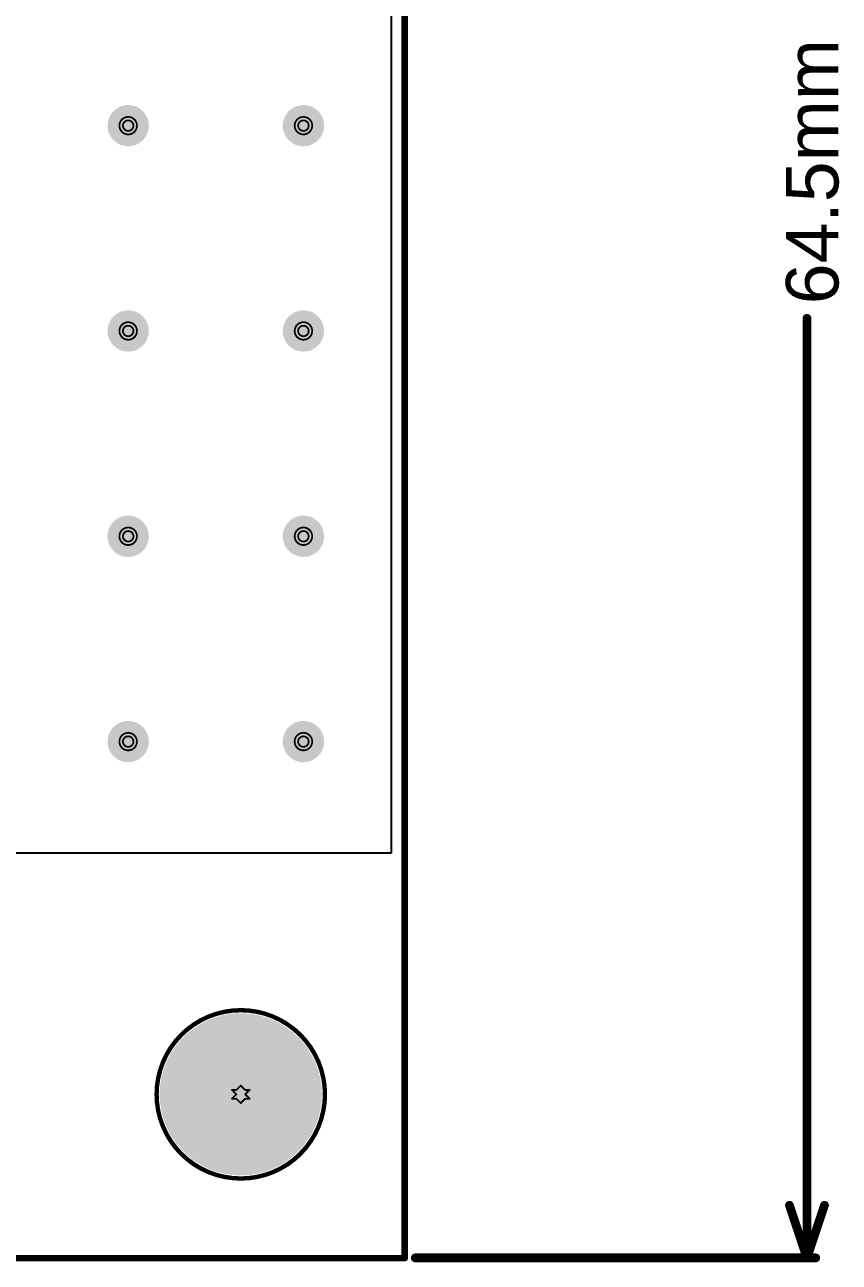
# Model space of a CAD drawing. Header units: inches. Extents: x 0 to 276, y 0 to 124.
# Drawn here: x 98.74 to 122.35, y 0.13 to 36.01 of the extents above; entities that cross this region are included whole.
import ezdxf

# ---------------------------------------------------------------- set-up
doc = ezdxf.new("R2010")
doc.units = ezdxf.units.IN
for name, color, linetype in [('Board Outline', 216, 'Continuous'), ('Bottom Layer', 5, 'Continuous'), ('Bottom Solder', 6, 'Continuous'), ('Dimension', 6, 'Continuous'), ('Drill Drawing', 1, 'Continuous'), ('Multi-Layer', 9, 'Continuous'), ('Pad Holes', 156, 'Continuous'), ('Top Layer', 1, 'Continuous'), ('Top Overlay', 2, 'Continuous'), ('Top Solder', 216, 'Continuous'), ('Via Holes', 16, 'Continuous')]:
    doc.layers.add(name, color=color, linetype=linetype)
doc.styles.add('Arial', font='', dxfattribs={"height": 0.2})
doc.styles.get('Arial').set_extended_font_data('Arial')

msp = doc.modelspace()

# ---------------------------------------------------------------- hatches: boundary and pattern name
at = {"layer": 'Bottom Layer'}
h = msp.add_hatch(color=5, dxfattribs=at)
edge = h.paths.add_edge_path()
edge.add_arc((101.736, 33.087), 0.6, 0, 360)
h = msp.add_hatch(color=5, dxfattribs=at)
edge = h.paths.add_edge_path()
edge.add_arc((106.816, 33.087), 0.6, 0, 360)
h = msp.add_hatch(color=5, dxfattribs=at)
edge = h.paths.add_edge_path()
edge.add_arc((101.736, 27.134), 0.6, 0, 360)
h = msp.add_hatch(color=5, dxfattribs=at)
edge = h.paths.add_edge_path()
edge.add_arc((106.816, 27.134), 0.6, 0, 360)
h = msp.add_hatch(color=5, dxfattribs=at)
edge = h.paths.add_edge_path()
edge.add_arc((101.736, 21.181), 0.6, 0, 360)
h = msp.add_hatch(color=5, dxfattribs=at)
edge = h.paths.add_edge_path()
edge.add_arc((106.816, 21.181), 0.6, 0, 360)
h = msp.add_hatch(color=5, dxfattribs=at)
edge = h.paths.add_edge_path()
edge.add_arc((101.736, 15.228), 0.6, 0, 360)
h = msp.add_hatch(color=5, dxfattribs=at)
edge = h.paths.add_edge_path()
edge.add_arc((106.816, 15.228), 0.6, 0, 360)
h = msp.add_hatch(color=5, dxfattribs=at)
edge = h.paths.add_edge_path()
edge.add_arc((105, 5), 2.25, 0, 360)
at = {"layer": 'Bottom Solder'}
h = msp.add_hatch(color=6, dxfattribs=at)
edge = h.paths.add_edge_path()
edge.add_arc((105, 5), 2.352, 0, 360)
at = {"layer": 'Multi-Layer'}
h = msp.add_hatch(color=9, dxfattribs=at)
edge = h.paths.add_edge_path()
edge.add_arc((105, 5), 2.25, 0, 360)
at = {"layer": 'Pad Holes'}
h = msp.add_hatch(color=7, dxfattribs=at)
edge = h.paths.add_edge_path()
edge.add_arc((105, 5), 1.75, 0, 360)
at = {"layer": 'Top Layer'}
h = msp.add_hatch(color=1, dxfattribs=at)
edge = h.paths.add_edge_path()
edge.add_arc((101.736, 33.087), 0.6, 0, 360)
h = msp.add_hatch(color=1, dxfattribs=at)
edge = h.paths.add_edge_path()
edge.add_arc((106.816, 33.087), 0.6, 0, 360)
h = msp.add_hatch(color=1, dxfattribs=at)
edge = h.paths.add_edge_path()
edge.add_arc((101.736, 27.134), 0.6, 0, 360)
h = msp.add_hatch(color=1, dxfattribs=at)
edge = h.paths.add_edge_path()
edge.add_arc((106.816, 27.134), 0.6, 0, 360)
h = msp.add_hatch(color=1, dxfattribs=at)
edge = h.paths.add_edge_path()
edge.add_arc((101.736, 21.181), 0.6, 0, 360)
h = msp.add_hatch(color=1, dxfattribs=at)
edge = h.paths.add_edge_path()
edge.add_arc((106.816, 21.181), 0.6, 0, 360)
h = msp.add_hatch(color=1, dxfattribs=at)
edge = h.paths.add_edge_path()
edge.add_arc((101.736, 15.228), 0.6, 0, 360)
h = msp.add_hatch(color=1, dxfattribs=at)
edge = h.paths.add_edge_path()
edge.add_arc((106.816, 15.228), 0.6, 0, 360)
h = msp.add_hatch(color=1, dxfattribs=at)
edge = h.paths.add_edge_path()
edge.add_arc((105, 5), 2.25, 0, 360)
at = {"layer": 'Top Solder'}
h = msp.add_hatch(color=216, dxfattribs=at)
edge = h.paths.add_edge_path()
edge.add_arc((105, 5), 2.352, 0, 360)
at = {"layer": 'Via Holes'}
h = msp.add_hatch(color=7, dxfattribs=at)
edge = h.paths.add_edge_path()
edge.add_arc((101.736, 33.087), 0.3, 0, 360)
h = msp.add_hatch(color=7, dxfattribs=at)
edge = h.paths.add_edge_path()
edge.add_arc((106.816, 33.087), 0.3, 0, 360)
h = msp.add_hatch(color=7, dxfattribs=at)
edge = h.paths.add_edge_path()
edge.add_arc((101.736, 27.134), 0.3, 0, 360)
h = msp.add_hatch(color=7, dxfattribs=at)
edge = h.paths.add_edge_path()
edge.add_arc((106.816, 27.134), 0.3, 0, 360)
h = msp.add_hatch(color=7, dxfattribs=at)
edge = h.paths.add_edge_path()
edge.add_arc((101.736, 21.181), 0.3, 0, 360)
h = msp.add_hatch(color=7, dxfattribs=at)
edge = h.paths.add_edge_path()
edge.add_arc((106.816, 21.181), 0.3, 0, 360)
h = msp.add_hatch(color=7, dxfattribs=at)
edge = h.paths.add_edge_path()
edge.add_arc((101.736, 15.228), 0.3, 0, 360)
h = msp.add_hatch(color=7, dxfattribs=at)
edge = h.paths.add_edge_path()
edge.add_arc((106.816, 15.228), 0.3, 0, 360)

# ---------------------------------------------------------------- linework, layer by layer
at = {"layer": 'Board Outline'}
for points in [[(109.75, 0.25, 0.191, 0.191, 0), (109.75, 64.75, 0.191, 0.191, 0)], [(0.25, 0.25, 0.191, 0.191, 0), (109.75, 0.25, 0.191, 0.191, 0)], [(0.259, 0.259, 0.127, 0.127, 0), (109.741, 0.259, 0.127, 0.127, 0)]]:
    msp.add_lwpolyline(points, format="xyseb", dxfattribs=at)
for points in [[(109.702, 0.25, 0.0952, 0.0952, 1), (109.798, 0.25, 0.0952, 0.0952, 1)], [(109.702, 0.25, 0.0952, 0.0952, 1), (109.798, 0.25, 0.0952, 0.0952, 1)], [(109.709, 0.259, 0.0635, 0.0635, 1), (109.773, 0.259, 0.0635, 0.0635, 1)]]:
    msp.add_lwpolyline(points, format="xyseb", close=True, dxfattribs=at)
at = {"layer": 'Bottom Layer'}
for p, q in [((109.362, 64.362), (109.362, 11.994)), ((109.362, 11.994), (64.065, 11.994))]:
    msp.add_line(p, q, dxfattribs=at)
at = {"layer": 'Dimension'}
for points in [[(121.412, 0.259, 0.254, 0.254, 0), (121.412, 27.502, 0.254, 0.254, 0)], [(120.904, 1.783, 0.254, 0.254, 0), (121.412, 0.259, 0.254, 0.254, 0)], [(121.412, 0.259, 0.254, 0.254, 0), (121.92, 1.783, 0.254, 0.254, 0)], [(110.059, 0.259, 0.254, 0.254, 0), (121.666, 0.259, 0.254, 0.254, 0)]]:
    msp.add_lwpolyline(points, format="xyseb", dxfattribs=at)
for points in [[(121.349, 27.502, 0.127, 0.127, 1), (121.475, 27.502, 0.127, 0.127, 1)], [(120.841, 1.783, 0.127, 0.127, 1), (120.968, 1.783, 0.127, 0.127, 1)], [(121.856, 1.783, 0.127, 0.127, 1), (121.984, 1.783, 0.127, 0.127, 1)], [(109.995, 0.259, 0.127, 0.127, 1), (110.122, 0.259, 0.127, 0.127, 1)], [(121.349, 0.259, 0.127, 0.127, 1), (121.475, 0.259, 0.127, 0.127, 1)], [(121.349, 0.259, 0.127, 0.127, 1), (121.475, 0.259, 0.127, 0.127, 1)], [(121.349, 0.259, 0.127, 0.127, 1), (121.475, 0.259, 0.127, 0.127, 1)], [(121.603, 0.259, 0.127, 0.127, 1), (121.73, 0.259, 0.127, 0.127, 1)]]:
    msp.add_lwpolyline(points, format="xyseb", close=True, dxfattribs=at)
at = {"layer": 'Drill Drawing'}
for points in [[(101.99, 33.087, 0.0508, 0.0508, 1), (101.482, 33.087, 0.0508, 0.0508, 1)], [(101.469, 33.087, 0.0254, 0.0254, 1), (101.495, 33.087, 0.0254, 0.0254, 1)], [(101.888, 33.087, 0.0508, 0.0508, 1), (101.584, 33.087, 0.0508, 0.0508, 1)], [(101.571, 33.087, 0.0254, 0.0254, 1), (101.596, 33.087, 0.0254, 0.0254, 1)], [(101.876, 33.087, 0.0254, 0.0254, 1), (101.901, 33.087, 0.0254, 0.0254, 1)], [(101.977, 33.087, 0.0254, 0.0254, 1), (102.003, 33.087, 0.0254, 0.0254, 1)], [(107.07, 33.087, 0.0508, 0.0508, 1), (106.562, 33.087, 0.0508, 0.0508, 1)], [(106.549, 33.087, 0.0254, 0.0254, 1), (106.575, 33.087, 0.0254, 0.0254, 1)], [(106.968, 33.087, 0.0508, 0.0508, 1), (106.664, 33.087, 0.0508, 0.0508, 1)], [(106.651, 33.087, 0.0254, 0.0254, 1), (106.676, 33.087, 0.0254, 0.0254, 1)], [(106.956, 33.087, 0.0254, 0.0254, 1), (106.981, 33.087, 0.0254, 0.0254, 1)], [(107.057, 33.087, 0.0254, 0.0254, 1), (107.083, 33.087, 0.0254, 0.0254, 1)], [(101.99, 27.134, 0.0508, 0.0508, 1), (101.482, 27.134, 0.0508, 0.0508, 1)], [(101.888, 27.134, 0.0508, 0.0508, 1), (101.584, 27.134, 0.0508, 0.0508, 1)], [(107.07, 27.134, 0.0508, 0.0508, 1), (106.562, 27.134, 0.0508, 0.0508, 1)], [(106.968, 27.134, 0.0508, 0.0508, 1), (106.664, 27.134, 0.0508, 0.0508, 1)], [(101.469, 27.134, 0.0254, 0.0254, 1), (101.495, 27.134, 0.0254, 0.0254, 1)], [(101.571, 27.134, 0.0254, 0.0254, 1), (101.596, 27.134, 0.0254, 0.0254, 1)], [(101.876, 27.134, 0.0254, 0.0254, 1), (101.901, 27.134, 0.0254, 0.0254, 1)], [(101.977, 27.134, 0.0254, 0.0254, 1), (102.003, 27.134, 0.0254, 0.0254, 1)], [(106.549, 27.134, 0.0254, 0.0254, 1), (106.575, 27.134, 0.0254, 0.0254, 1)], [(106.651, 27.134, 0.0254, 0.0254, 1), (106.676, 27.134, 0.0254, 0.0254, 1)], [(106.956, 27.134, 0.0254, 0.0254, 1), (106.981, 27.134, 0.0254, 0.0254, 1)], [(107.057, 27.134, 0.0254, 0.0254, 1), (107.083, 27.134, 0.0254, 0.0254, 1)], [(101.99, 21.181, 0.0508, 0.0508, 1), (101.482, 21.181, 0.0508, 0.0508, 1)], [(101.469, 21.181, 0.0254, 0.0254, 1), (101.495, 21.181, 0.0254, 0.0254, 1)], [(101.888, 21.181, 0.0508, 0.0508, 1), (101.584, 21.181, 0.0508, 0.0508, 1)], [(101.571, 21.181, 0.0254, 0.0254, 1), (101.596, 21.181, 0.0254, 0.0254, 1)], [(101.876, 21.181, 0.0254, 0.0254, 1), (101.901, 21.181, 0.0254, 0.0254, 1)], [(101.977, 21.181, 0.0254, 0.0254, 1), (102.003, 21.181, 0.0254, 0.0254, 1)], [(107.07, 21.181, 0.0508, 0.0508, 1), (106.562, 21.181, 0.0508, 0.0508, 1)], [(106.549, 21.181, 0.0254, 0.0254, 1), (106.575, 21.181, 0.0254, 0.0254, 1)], [(106.968, 21.181, 0.0508, 0.0508, 1), (106.664, 21.181, 0.0508, 0.0508, 1)], [(106.651, 21.181, 0.0254, 0.0254, 1), (106.676, 21.181, 0.0254, 0.0254, 1)], [(106.956, 21.181, 0.0254, 0.0254, 1), (106.981, 21.181, 0.0254, 0.0254, 1)], [(107.057, 21.181, 0.0254, 0.0254, 1), (107.083, 21.181, 0.0254, 0.0254, 1)], [(101.99, 15.228, 0.0508, 0.0508, 1), (101.482, 15.228, 0.0508, 0.0508, 1)], [(107.07, 15.228, 0.0508, 0.0508, 1), (106.562, 15.228, 0.0508, 0.0508, 1)], [(101.469, 15.228, 0.0254, 0.0254, 1), (101.495, 15.228, 0.0254, 0.0254, 1)], [(101.888, 15.228, 0.0508, 0.0508, 1), (101.584, 15.228, 0.0508, 0.0508, 1)], [(101.571, 15.228, 0.0254, 0.0254, 1), (101.596, 15.228, 0.0254, 0.0254, 1)], [(101.876, 15.228, 0.0254, 0.0254, 1), (101.901, 15.228, 0.0254, 0.0254, 1)], [(101.977, 15.228, 0.0254, 0.0254, 1), (102.003, 15.228, 0.0254, 0.0254, 1)], [(106.549, 15.228, 0.0254, 0.0254, 1), (106.575, 15.228, 0.0254, 0.0254, 1)], [(106.968, 15.228, 0.0508, 0.0508, 1), (106.664, 15.228, 0.0508, 0.0508, 1)], [(106.651, 15.228, 0.0254, 0.0254, 1), (106.676, 15.228, 0.0254, 0.0254, 1)], [(106.956, 15.228, 0.0254, 0.0254, 1), (106.981, 15.228, 0.0254, 0.0254, 1)], [(107.057, 15.228, 0.0254, 0.0254, 1), (107.083, 15.228, 0.0254, 0.0254, 1)], [(104.733, 5.127, 0.0254, 0.0254, 1), (104.759, 5.127, 0.0254, 0.0254, 1)], [(104.733, 5.127, 0.0254, 0.0254, 1), (104.759, 5.127, 0.0254, 0.0254, 1)], [(104.86, 5.127, 0.0254, 0.0254, 1), (104.886, 5.127, 0.0254, 0.0254, 1)], [(104.86, 5.127, 0.0254, 0.0254, 1), (104.886, 5.127, 0.0254, 0.0254, 1)], [(104.86, 5, 0.0254, 0.0254, 1), (104.886, 5, 0.0254, 0.0254, 1)], [(104.86, 5, 0.0254, 0.0254, 1), (104.886, 5, 0.0254, 0.0254, 1)], [(104.987, 5.254, 0.0254, 0.0254, 1), (105.013, 5.254, 0.0254, 0.0254, 1)], [(104.987, 5.254, 0.0254, 0.0254, 1), (105.013, 5.254, 0.0254, 0.0254, 1)], [(105.114, 5.127, 0.0254, 0.0254, 1), (105.14, 5.127, 0.0254, 0.0254, 1)], [(105.114, 5.127, 0.0254, 0.0254, 1), (105.14, 5.127, 0.0254, 0.0254, 1)], [(105.114, 5, 0.0254, 0.0254, 1), (105.14, 5, 0.0254, 0.0254, 1)], [(105.114, 5, 0.0254, 0.0254, 1), (105.14, 5, 0.0254, 0.0254, 1)], [(105.241, 5.127, 0.0254, 0.0254, 1), (105.267, 5.127, 0.0254, 0.0254, 1)], [(105.241, 5.127, 0.0254, 0.0254, 1), (105.267, 5.127, 0.0254, 0.0254, 1)], [(104.733, 4.873, 0.0254, 0.0254, 1), (104.759, 4.873, 0.0254, 0.0254, 1)], [(104.733, 4.873, 0.0254, 0.0254, 1), (104.759, 4.873, 0.0254, 0.0254, 1)], [(104.86, 4.873, 0.0254, 0.0254, 1), (104.886, 4.873, 0.0254, 0.0254, 1)], [(104.86, 4.873, 0.0254, 0.0254, 1), (104.886, 4.873, 0.0254, 0.0254, 1)], [(104.987, 4.746, 0.0254, 0.0254, 1), (105.013, 4.746, 0.0254, 0.0254, 1)], [(104.987, 4.746, 0.0254, 0.0254, 1), (105.013, 4.746, 0.0254, 0.0254, 1)], [(105.114, 4.873, 0.0254, 0.0254, 1), (105.14, 4.873, 0.0254, 0.0254, 1)], [(105.114, 4.873, 0.0254, 0.0254, 1), (105.14, 4.873, 0.0254, 0.0254, 1)], [(105.241, 4.873, 0.0254, 0.0254, 1), (105.267, 4.873, 0.0254, 0.0254, 1)], [(105.241, 4.873, 0.0254, 0.0254, 1), (105.267, 4.873, 0.0254, 0.0254, 1)]]:
    msp.add_lwpolyline(points, format="xyseb", close=True, dxfattribs=at)
for points in [[(104.746, 5.127, 0.0508, 0.0508, 0), (104.873, 5, 0.0508, 0.0508, 0)], [(104.746, 5.127, 0.0508, 0.0508, 0), (104.873, 5.127, 0.0508, 0.0508, 0)], [(104.746, 4.873, 0.0508, 0.0508, 0), (104.873, 5, 0.0508, 0.0508, 0)], [(104.873, 5.127, 0.0508, 0.0508, 0), (105, 5.254, 0.0508, 0.0508, 0)], [(105, 5.254, 0.0508, 0.0508, 0), (105.127, 5.127, 0.0508, 0.0508, 0)], [(105.127, 5.127, 0.0508, 0.0508, 0), (105.254, 5.127, 0.0508, 0.0508, 0)], [(105.127, 5, 0.0508, 0.0508, 0), (105.254, 5.127, 0.0508, 0.0508, 0)], [(105.127, 5, 0.0508, 0.0508, 0), (105.254, 4.873, 0.0508, 0.0508, 0)], [(104.746, 4.873, 0.0508, 0.0508, 0), (104.873, 4.873, 0.0508, 0.0508, 0)], [(104.873, 4.873, 0.0508, 0.0508, 0), (105, 4.746, 0.0508, 0.0508, 0)], [(105, 4.746, 0.0508, 0.0508, 0), (105.127, 4.873, 0.0508, 0.0508, 0)], [(105.127, 4.873, 0.0508, 0.0508, 0), (105.254, 4.873, 0.0508, 0.0508, 0)]]:
    msp.add_lwpolyline(points, format="xyseb", dxfattribs=at)
at = {"layer": 'Top Layer'}
for p, q in [((109.362, 64.362), (109.362, 11.994)), ((109.362, 11.994), (31.043, 11.994))]:
    msp.add_line(p, q, dxfattribs=at)
at = {"layer": 'Top Overlay'}
for points in [[(107.44, 5, 0.127, 0.127, 1), (102.56, 5, 0.127, 0.127, 1)], [(102.529, 5, 0.0635, 0.0635, 1), (102.592, 5, 0.0635, 0.0635, 1)], [(107.408, 5, 0.0635, 0.0635, 1), (107.471, 5, 0.0635, 0.0635, 1)]]:
    msp.add_lwpolyline(points, format="xyseb", close=True, dxfattribs=at)

# ---------------------------------------------------------------- texts
at = {"layer": 'Dimension', "style": 'Arial'}
msp.add_text('64.5mm', height=1.524, rotation=90, dxfattribs=at).set_placement((122.326, 27.908))

doc.saveas('drawing.dxf')
